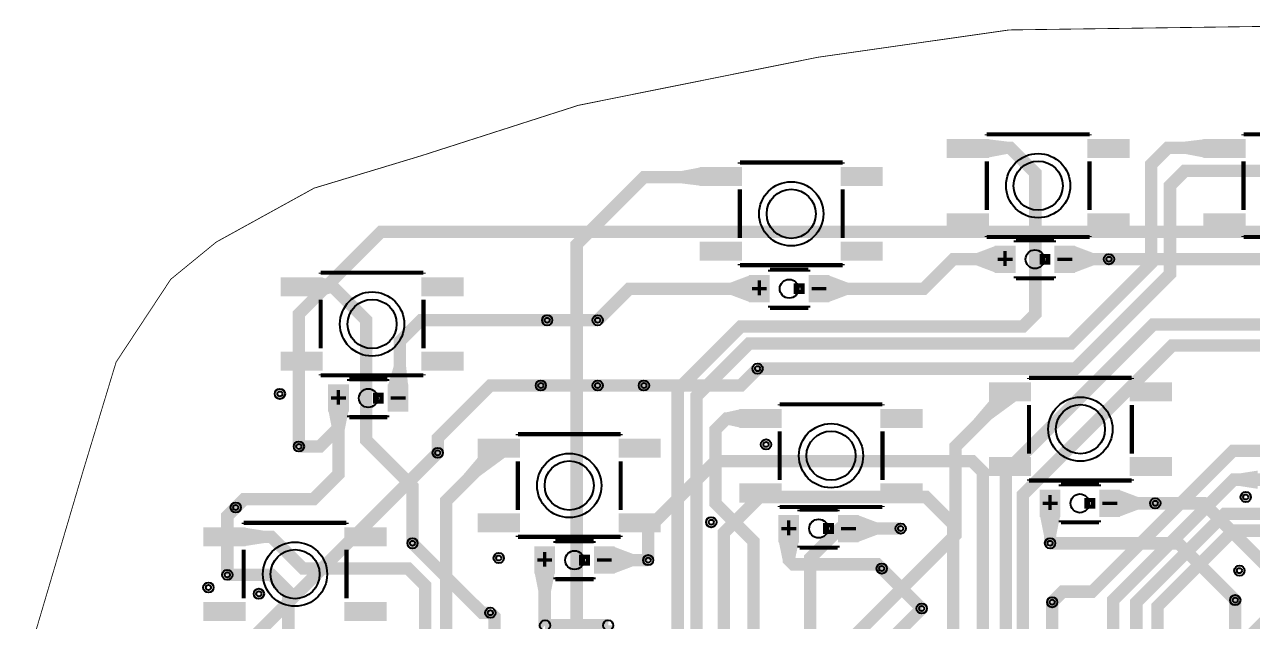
# Model space of a CAD drawing. Header units: millimetres. Extents: x 104 to 238, y -127 to -30.
# Drawn here: x 110.8 to 184.9, y -65.8 to -29.8 of the extents above; entities that cross this region are included whole.
import ezdxf

# ---------------------------------------------------------------- set-up
doc = ezdxf.new("R2010")
doc.units = ezdxf.units.MM
for name, color, linetype, true_color in [('BoardOutLine', 7, 'Continuous', 0xff00ff), ('BottomLayer', 7, 'Continuous', 0x0000ff), ('Document', 7, 'Continuous', 0xffffff), ('Hole', 7, 'Continuous', 0x222222), ('Multi-Layer', 7, 'Continuous', 0xc0c0c0), ('TopLayer', 7, 'Continuous', 0xff0000), ('TopPasteMaskLayer', 7, 'Continuous', 0x808080), ('TopSilkLayer', 7, 'Continuous', 0xffcc00), ('TopSolderMaskLayer', 7, 'Continuous', 0x800080)]:
    doc.layers.add(name, color=color, linetype=linetype, true_color=true_color)

msp = doc.modelspace()

# ---------------------------------------------------------------- hatches: boundary and pattern name
at = {"layer": 'Document'}
for points in [[(169.90911861823724, -43.4419862839726), (170.1091186182373, -43.4419862839726), (170.1091186182373, -44.341986283972574), (169.90911861823724, -44.341986283972574)], [(170.45920751841504, -43.842087884175726), (170.45920751841504, -44.04208788417577), (169.55920751841518, -44.04208788417577), (169.55920751841518, -43.842087884175726)], [(174.05941071882148, -43.842087884175726), (174.05941071882148, -44.04208788417577), (173.15941071882162, -44.04208788417577), (173.15941071882162, -43.842087884175726)], [(155.62230124460257, -45.62009144018282), (155.62230124460257, -45.820091440182864), (154.72230124460248, -45.820091440182864), (154.72230124460248, -45.62009144018282)], [(155.07221234442477, -45.21998983997969), (155.27221234442482, -45.21998983997969), (155.27221234442482, -46.11998983997967), (155.07221234442477, -46.11998983997967)], [(159.222504445009, -45.62009144018282), (159.222504445009, -45.820091440182864), (158.32250444500892, -45.820091440182864), (158.32250444500892, -45.62009144018282)], [(129.67216154432322, -51.82400304800615), (129.87216154432303, -51.82400304800615), (129.87216154432303, -52.724003048006125), (129.67216154432322, -52.724003048006125)], [(130.22225044450101, -52.22410464820928), (130.22225044450101, -52.42410464820932), (129.32225044450092, -52.42410464820932), (129.32225044450092, -52.22410464820928)], [(133.82245364490745, -52.22410464820928), (133.82245364490745, -52.42410464820932), (132.92245364490736, -52.42410464820932), (132.92245364490736, -52.22410464820928)], [(172.62037084074154, -58.17401574803148), (172.8203708407416, -58.17401574803148), (172.8203708407416, -59.07401574803146), (172.62037084074154, -59.07401574803146)], [(173.17045974091957, -58.57411734823472), (173.17045974091957, -58.774117348234654), (172.27045974091948, -58.774117348234654), (172.27045974091948, -58.57411734823472)], [(176.770662941326, -58.57411734823472), (176.770662941326, -58.774117348234654), (175.87066294132592, -58.774117348234654), (175.87066294132592, -58.57411734823472)], [(156.85021590043175, -59.69801879603767), (157.0502159004318, -59.69801879603767), (157.0502159004318, -60.598018796037536), (156.85021590043175, -60.598018796037536)], [(157.40030480060977, -60.0981203962408), (157.40030480060977, -60.29812039624085), (156.50030480060968, -60.29812039624085), (156.50030480060968, -60.0981203962408)], [(161.00050800101621, -60.0981203962408), (161.00050800101621, -60.29812039624085), (160.10050800101612, -60.29812039624085), (160.10050800101612, -60.0981203962408)], [(142.66827533655078, -62.003124206248344), (142.66827533655078, -62.20312420624839), (141.7682753365507, -62.20312420624839), (141.7682753365507, -62.003124206248344)], [(142.11818643637298, -61.603022606045215), (142.31818643637303, -61.603022606045215), (142.31818643637303, -62.50302260604519), (142.11818643637298, -62.50302260604519)], [(146.26847853695722, -62.003124206248344), (146.26847853695722, -62.20312420624839), (145.36847853695713, -62.20312420624839), (145.36847853695713, -62.003124206248344)]]:
    msp.add_hatch(color=256, dxfattribs=at).paths.add_polyline_path(points)
at = {"layer": 'TopLayer'}
for points in [[(166.50000000000023, -36.70005080010162), (169, -36.70005080010162), (169, -37.80007620015249), (166.50000000000023, -37.80007620015249)], [(169.00000762001537, -36.700035560071115), (169.00000762001537, -37.80006350012707), (170.12502667005333, -37.586080772161495), (170.12502667005333, -36.836068072136186)], [(175.00000000000023, -36.70005080010162), (177.5, -36.70005080010162), (177.5, -37.80007620015249), (175.00000000000023, -37.80007620015249)], [(182.0000457200913, -37.80006350012707), (182.0000457200913, -36.700035560071115), (180.87502667005333, -36.836068072136186), (180.87502667005333, -37.586080772161495)], [(182, -36.70005080010162), (184.50000000000023, -36.70005080010162), (184.50000000000023, -37.80007620015249), (182, -37.80007620015249)], [(151.59997967995946, -39.500055880111745), (151.59997967995946, -38.40002794005591), (150.47496062992127, -38.61407162814328), (150.47496062992127, -39.3640843281687)], [(151.5999999999999, -38.40005080010155), (154.10000000000014, -38.40005080010155), (154.10000000000014, -39.50007620015242), (151.5999999999999, -39.50007620015242)], [(160.0999999999999, -38.40005080010155), (162.60000000000014, -38.40005080010155), (162.60000000000014, -39.50007620015242), (160.0999999999999, -39.50007620015242)], [(166.50000000000023, -41.199923799847625), (169, -41.199923799847625), (169, -42.29994919989838), (166.50000000000023, -42.29994919989838)], [(175.00000000000023, -41.199923799847625), (177.5, -41.199923799847625), (177.5, -42.29994919989838), (175.00000000000023, -42.29994919989838)], [(182, -41.199923799847625), (184.50000000000023, -41.199923799847625), (184.50000000000023, -42.29994919989838), (182, -42.29994919989838)], [(151.5999999999999, -42.899923799847556), (154.10000000000014, -42.899923799847556), (154.10000000000014, -43.999949199898424), (151.5999999999999, -43.999949199898424)], [(160.0999999999999, -42.899923799847556), (162.60000000000014, -42.899923799847556), (162.60000000000014, -43.999949199898424), (160.0999999999999, -43.999949199898424)], [(169.40916179832357, -44.74210312420621), (169.40916179832357, -43.14207264414529), (168.2841427482856, -43.567081534163094), (168.2841427482856, -44.31709423418852)], [(170.60922021844044, -44.74208788417582), (169.40922021844062, -44.74208788417582), (169.40922021844062, -43.14208788417568), (170.60922021844044, -43.14208788417568)], [(173.00922021844053, -43.14208788417568), (174.20922021844058, -43.14208788417568), (174.20922021844058, -44.74208788417582), (173.00922021844053, -44.74208788417582)], [(174.20925069850136, -43.14207264414529), (174.20925069850136, -44.74210312420621), (175.33426974853955, -44.31709423418852), (175.33426974853955, -43.567081534163094)], [(126.29999999999995, -45.05006350012695), (128.80000000000018, -45.05006350012695), (128.80000000000018, -46.15008890017782), (126.29999999999995, -46.15008890017782)], [(128.7999618999238, -45.050053340106615), (128.7999618999238, -46.15008128016257), (129.41325882651768, -45.968097536195046), (129.41325882651768, -45.21808483616962)], [(134.79999999999995, -45.05006350012695), (137.30000000000018, -45.05006350012695), (137.30000000000018, -46.15008890017782), (134.79999999999995, -46.15008890017782)], [(154.5723317246634, -46.520106680213416), (154.5723317246634, -44.92007620015238), (153.44731267462544, -45.34508509017019), (153.44731267462544, -46.09509779019561)], [(155.77231394462797, -46.52009144018291), (154.57231394462792, -46.52009144018291), (154.57231394462792, -44.92009144018277), (155.77231394462797, -44.92009144018277)], [(158.17231394462783, -44.92009144018277), (159.37231394462788, -44.92009144018277), (159.37231394462788, -46.52009144018291), (158.17231394462783, -46.52009144018291)], [(159.3722961645924, -44.92007620015238), (159.3722961645924, -46.520106680213416), (160.49731521463036, -46.09509779019561), (160.49731521463036, -45.34508509017019)], [(126.29999999999995, -49.54993649987307), (128.80000000000018, -49.54993649987307), (128.80000000000018, -50.64996189992371), (126.29999999999995, -50.64996189992371)], [(134.79999999999995, -49.54993649987307), (137.30000000000018, -49.54993649987307), (137.30000000000018, -50.64996189992371), (134.79999999999995, -50.64996189992371)], [(132.77231648463317, -51.52408940817884), (133.97224536449085, -51.52408940817884), (133.85227330454654, -50.39907035814065), (133.10226060452146, -50.39907035814065)], [(130.3722631445264, -53.12410464820937), (129.17226314452637, -53.12410464820937), (129.17226314452637, -51.52410464820923), (130.3722631445264, -51.52410464820923)], [(132.77226314452628, -51.52410464820923), (133.97226314452632, -51.52410464820923), (133.97226314452632, -53.12410464820937), (132.77226314452628, -53.12410464820937)], [(169.04998729997465, -51.40005080010167), (171.55001270002526, -51.40005080010167), (171.55001270002526, -52.50007620015231), (169.04998729997465, -52.50007620015231)], [(177.54998729997465, -51.40005080010167), (180.0500127000255, -51.40005080010167), (180.0500127000255, -52.50007620015231), (177.54998729997465, -52.50007620015231)], [(170.68791719583442, -52.5000939801879), (169.04998729997465, -52.5000939801879), (168.09501651003302, -53.625113030225975), (169.15570485140984, -53.625113030225975)], [(130.37220980441953, -53.12411988823976), (129.17228092456185, -53.12411988823976), (129.39643383286761, -54.12499110998226), (130.14644653289315, -54.12499110998226)], [(130.37220980441953, -53.12411988823976), (129.17228092456185, -53.12411988823976), (129.39643383286761, -54.24913893827784), (130.14644653289315, -54.24913893827784)], [(153.99996189992385, -54.10006096012194), (153.99996189992385, -53.000033020065985), (153.2054660909323, -53.17594107188222), (153.2054660909323, -53.92595377190753)], [(154, -53.000050800101576), (156.50000000000023, -53.000050800101576), (156.50000000000023, -54.100076200152444), (154, -54.100076200152444)], [(162.5, -53.000050800101576), (165, -53.000050800101576), (165, -54.100076200152444), (162.5, -54.100076200152444)], [(138.20000000000005, -54.800050800101644), (140.70000000000005, -54.800050800101644), (140.70000000000005, -55.9000762001524), (138.20000000000005, -55.9000762001524)], [(146.70000000000005, -54.800050800101644), (149.20000000000005, -54.800050800101644), (149.20000000000005, -55.9000762001524), (146.70000000000005, -55.9000762001524)], [(139.83802895605777, -55.90007874015748), (138.19996443992886, -55.90007874015748), (137.24515367030745, -57.02509779019556), (138.3058318516637, -57.02509779019556)], [(169.04998729997465, -55.899923799847556), (171.55001270002526, -55.899923799847556), (171.55001270002526, -56.999949199898424), (169.04998729997465, -56.999949199898424)], [(177.54998729997465, -55.899923799847556), (180.0500127000255, -55.899923799847556), (180.0500127000255, -56.999949199898424), (177.54998729997465, -56.999949199898424)], [(185.24996189992385, -57.80006096012198), (185.24996189992385, -56.70003302006603), (184.12494284988588, -56.87414020828044), (184.12494284988588, -57.624152908305746)], [(154, -57.49992379984758), (156.50000000000023, -57.49992379984758), (156.50000000000023, -58.59994919989845), (154, -58.59994919989845)], [(162.5, -57.49992379984758), (165, -57.49992379984758), (165, -58.59994919989845), (162.5, -58.59994919989845)], [(173.32047244094474, -59.4741173482347), (172.12047244094492, -59.4741173482347), (172.12047244094492, -57.87411734823468), (173.32047244094474, -57.87411734823468)], [(175.72047244094483, -57.87411734823468), (176.92047244094488, -57.87411734823468), (176.92047244094488, -59.4741173482347), (175.72047244094483, -59.4741173482347)], [(176.92053086106193, -57.87410210820417), (176.92053086106193, -59.474132588265206), (178.0455499110999, -59.0491236982474), (178.0455499110999, -58.29911099822198)], [(138.20000000000005, -59.299923799847534), (140.70000000000005, -59.299923799847534), (140.70000000000005, -60.3999491998984), (138.20000000000005, -60.3999491998984)], [(146.70000000000005, -59.299923799847534), (149.20000000000005, -59.299923799847534), (149.20000000000005, -60.3999491998984), (146.70000000000005, -60.3999491998984)], [(157.55031750063495, -60.99812039624078), (156.3503175006349, -60.99812039624078), (156.3503175006349, -59.398120396240756), (157.55031750063495, -59.398120396240756)], [(159.95031750063504, -59.398120396240756), (161.15031750063508, -59.398120396240756), (161.15031750063508, -60.99812039624078), (159.95031750063504, -60.99812039624078)], [(161.1502997205996, -59.39810515621025), (161.1502997205996, -60.998135636271286), (162.27531877063757, -60.57312674625348), (162.27531877063757, -59.823114046228056)], [(173.32049530099061, -59.474132588265206), (172.1204419608839, -59.474132588265206), (172.3453390906784, -60.59915163830328), (173.0953517907035, -60.59915163830328)], [(121.6500127000254, -60.15006350012709), (124.1500127000254, -60.15006350012709), (124.1500127000254, -61.25008890017773), (121.6500127000254, -61.25008890017773)], [(124.15006604013206, -60.15006096012189), (124.15006604013206, -61.25008890017773), (125.27508509017025, -61.07604267208535), (125.27508509017025, -60.32602997205993)], [(130.1500127000254, -60.15006350012709), (132.6500127000254, -60.15006350012709), (132.6500127000254, -61.25008890017773), (130.1500127000254, -61.25008890017773)], [(142.81828803657618, -62.903124206248435), (141.61828803657613, -62.903124206248435), (141.61828803657613, -61.3031242062483), (142.81828803657618, -61.3031242062483)], [(145.21828803657604, -61.3031242062483), (146.4182880365761, -61.3031242062483), (146.4182880365761, -62.903124206248435), (145.21828803657604, -62.903124206248435)], [(146.4182702565406, -61.303108966217906), (146.4182702565406, -62.90313944627894), (147.54328930657857, -62.478130556261135), (147.54328930657857, -61.72811785623571)], [(157.5502641605283, -60.998135636271286), (156.3503352806706, -60.998135636271286), (156.57448818897637, -62.08024130048261), (157.32450088900168, -62.08024130048261)], [(142.8182346964693, -62.90313944627894), (141.6183058166116, -62.90313944627894), (141.84245872491738, -64.02815849631702), (142.59247142494291, -64.02815849631702)], [(121.6500127000254, -64.64991109982213), (124.1500127000254, -64.64991109982213), (124.1500127000254, -65.74996189992373), (121.6500127000254, -65.74996189992373)], [(130.1500127000254, -64.64991109982213), (132.6500127000254, -64.64991109982213), (132.6500127000254, -65.74996189992373), (130.1500127000254, -65.74996189992373)]]:
    msp.add_hatch(color=256, dxfattribs=at).paths.add_polyline_path(points)
at = {"layer": 'TopPasteMaskLayer'}
for points in [[(166.50000000000023, -36.70005080010162), (169, -36.70005080010162), (169, -37.80007620015249), (166.50000000000023, -37.80007620015249)], [(175.00000000000023, -36.70005080010162), (177.5, -36.70005080010162), (177.5, -37.80007620015249), (175.00000000000023, -37.80007620015249)], [(182, -36.70005080010162), (184.50000000000023, -36.70005080010162), (184.50000000000023, -37.80007620015249), (182, -37.80007620015249)], [(151.5999999999999, -38.40005080010155), (154.10000000000014, -38.40005080010155), (154.10000000000014, -39.50007620015242), (151.5999999999999, -39.50007620015242)], [(160.0999999999999, -38.40005080010155), (162.60000000000014, -38.40005080010155), (162.60000000000014, -39.50007620015242), (160.0999999999999, -39.50007620015242)], [(166.50000000000023, -41.199923799847625), (169, -41.199923799847625), (169, -42.29994919989838), (166.50000000000023, -42.29994919989838)], [(175.00000000000023, -41.199923799847625), (177.5, -41.199923799847625), (177.5, -42.29994919989838), (175.00000000000023, -42.29994919989838)], [(182, -41.199923799847625), (184.50000000000023, -41.199923799847625), (184.50000000000023, -42.29994919989838), (182, -42.29994919989838)], [(151.5999999999999, -42.899923799847556), (154.10000000000014, -42.899923799847556), (154.10000000000014, -43.999949199898424), (151.5999999999999, -43.999949199898424)], [(160.0999999999999, -42.899923799847556), (162.60000000000014, -42.899923799847556), (162.60000000000014, -43.999949199898424), (160.0999999999999, -43.999949199898424)], [(170.60922021844044, -44.74208788417582), (169.40922021844062, -44.74208788417582), (169.40922021844062, -43.14208788417568), (170.60922021844044, -43.14208788417568)], [(173.00922021844053, -43.14208788417568), (174.20922021844058, -43.14208788417568), (174.20922021844058, -44.74208788417582), (173.00922021844053, -44.74208788417582)], [(126.29999999999995, -45.05006350012695), (128.80000000000018, -45.05006350012695), (128.80000000000018, -46.15008890017782), (126.29999999999995, -46.15008890017782)], [(134.79999999999995, -45.05006350012695), (137.30000000000018, -45.05006350012695), (137.30000000000018, -46.15008890017782), (134.79999999999995, -46.15008890017782)], [(155.77231394462797, -46.52009144018291), (154.57231394462792, -46.52009144018291), (154.57231394462792, -44.92009144018277), (155.77231394462797, -44.92009144018277)], [(158.17231394462783, -44.92009144018277), (159.37231394462788, -44.92009144018277), (159.37231394462788, -46.52009144018291), (158.17231394462783, -46.52009144018291)], [(126.29999999999995, -49.54993649987307), (128.80000000000018, -49.54993649987307), (128.80000000000018, -50.64996189992371), (126.29999999999995, -50.64996189992371)], [(134.79999999999995, -49.54993649987307), (137.30000000000018, -49.54993649987307), (137.30000000000018, -50.64996189992371), (134.79999999999995, -50.64996189992371)], [(130.3722631445264, -53.12410464820937), (129.17226314452637, -53.12410464820937), (129.17226314452637, -51.52410464820923), (130.3722631445264, -51.52410464820923)], [(132.77226314452628, -51.52410464820923), (133.97226314452632, -51.52410464820923), (133.97226314452632, -53.12410464820937), (132.77226314452628, -53.12410464820937)], [(169.04998729997465, -51.40005080010167), (171.55001270002526, -51.40005080010167), (171.55001270002526, -52.50007620015231), (169.04998729997465, -52.50007620015231)], [(177.54998729997465, -51.40005080010167), (180.0500127000255, -51.40005080010167), (180.0500127000255, -52.50007620015231), (177.54998729997465, -52.50007620015231)], [(154, -53.000050800101576), (156.50000000000023, -53.000050800101576), (156.50000000000023, -54.100076200152444), (154, -54.100076200152444)], [(162.5, -53.000050800101576), (165, -53.000050800101576), (165, -54.100076200152444), (162.5, -54.100076200152444)], [(138.20000000000005, -54.800050800101644), (140.70000000000005, -54.800050800101644), (140.70000000000005, -55.9000762001524), (138.20000000000005, -55.9000762001524)], [(146.70000000000005, -54.800050800101644), (149.20000000000005, -54.800050800101644), (149.20000000000005, -55.9000762001524), (146.70000000000005, -55.9000762001524)], [(169.04998729997465, -55.899923799847556), (171.55001270002526, -55.899923799847556), (171.55001270002526, -56.999949199898424), (169.04998729997465, -56.999949199898424)], [(177.54998729997465, -55.899923799847556), (180.0500127000255, -55.899923799847556), (180.0500127000255, -56.999949199898424), (177.54998729997465, -56.999949199898424)], [(154, -57.49992379984758), (156.50000000000023, -57.49992379984758), (156.50000000000023, -58.59994919989845), (154, -58.59994919989845)], [(162.5, -57.49992379984758), (165, -57.49992379984758), (165, -58.59994919989845), (162.5, -58.59994919989845)], [(173.32047244094474, -59.4741173482347), (172.12047244094492, -59.4741173482347), (172.12047244094492, -57.87411734823468), (173.32047244094474, -57.87411734823468)], [(175.72047244094483, -57.87411734823468), (176.92047244094488, -57.87411734823468), (176.92047244094488, -59.4741173482347), (175.72047244094483, -59.4741173482347)], [(138.20000000000005, -59.299923799847534), (140.70000000000005, -59.299923799847534), (140.70000000000005, -60.3999491998984), (138.20000000000005, -60.3999491998984)], [(146.70000000000005, -59.299923799847534), (149.20000000000005, -59.299923799847534), (149.20000000000005, -60.3999491998984), (146.70000000000005, -60.3999491998984)], [(157.55031750063495, -60.99812039624078), (156.3503175006349, -60.99812039624078), (156.3503175006349, -59.398120396240756), (157.55031750063495, -59.398120396240756)], [(159.95031750063504, -59.398120396240756), (161.15031750063508, -59.398120396240756), (161.15031750063508, -60.99812039624078), (159.95031750063504, -60.99812039624078)], [(121.6500127000254, -60.15006350012709), (124.1500127000254, -60.15006350012709), (124.1500127000254, -61.25008890017773), (121.6500127000254, -61.25008890017773)], [(130.1500127000254, -60.15006350012709), (132.6500127000254, -60.15006350012709), (132.6500127000254, -61.25008890017773), (130.1500127000254, -61.25008890017773)], [(142.81828803657618, -62.903124206248435), (141.61828803657613, -62.903124206248435), (141.61828803657613, -61.3031242062483), (142.81828803657618, -61.3031242062483)], [(145.21828803657604, -61.3031242062483), (146.4182880365761, -61.3031242062483), (146.4182880365761, -62.903124206248435), (145.21828803657604, -62.903124206248435)], [(121.6500127000254, -64.64991109982213), (124.1500127000254, -64.64991109982213), (124.1500127000254, -65.74996189992373), (121.6500127000254, -65.74996189992373)], [(130.1500127000254, -64.64991109982213), (132.6500127000254, -64.64991109982213), (132.6500127000254, -65.74996189992373), (130.1500127000254, -65.74996189992373)]]:
    msp.add_hatch(color=256, dxfattribs=at).paths.add_polyline_path(points)
at = {"layer": 'TopSolderMaskLayer'}
for points in [[(166.4745986588748, -36.67464429767563), (169.0253987604749, -36.67464429767563), (169.0253987604749, -37.825470972349535), (166.4745986588748, -37.825470972349535)], [(174.97460123952533, -36.67464429767563), (177.52540134112542, -36.67464429767563), (177.52540134112542, -37.825470972349535), (174.97460123952533, -37.825470972349535)], [(181.9746012395251, -36.67464429767563), (184.52540134112542, -36.67464429767563), (184.52540134112542, -37.825470972349535), (181.9746012395251, -37.825470972349535)], [(151.57460227178512, -38.374654854881555), (154.12540237338544, -38.374654854881555), (154.12540237338544, -39.525481529555464), (151.57460227178512, -39.525481529555464)], [(160.07459969113484, -38.374654854881555), (162.62539979273538, -38.374654854881555), (162.62539979273538, -39.525481529555464), (160.07459969113484, -39.525481529555464)], [(166.4745986588748, -41.17451729742163), (169.0253987604749, -41.17451729742163), (169.0253987604749, -42.32534397209554), (166.4745986588748, -42.32534397209554)], [(174.97460123952533, -41.17451729742163), (177.52540134112542, -41.17451729742163), (177.52540134112542, -42.32534397209554), (174.97460123952533, -42.32534397209554)], [(181.9746012395251, -41.17451729742163), (184.52540134112542, -41.17451729742163), (184.52540134112542, -42.32534397209554), (181.9746012395251, -42.32534397209554)], [(151.57460227178512, -42.87452785462756), (154.12540237338544, -42.87452785462756), (154.12540237338544, -44.02535452930147), (151.57460227178512, -44.02535452930147)], [(160.07459969113484, -42.87452785462756), (162.62539979273538, -42.87452785462756), (162.62539979273538, -44.02535452930147), (160.07459969113484, -44.02535452930147)], [(170.63462349505357, -44.76748793497586), (169.3838233934532, -44.76748793497586), (169.3838233934532, -43.116687833375636), (170.63462349505357, -43.116687833375636)], [(172.98381479128557, -43.116687833375636), (174.23461489288593, -43.116687833375636), (174.23461489288593, -44.76748793497586), (172.98381479128557, -44.76748793497586)], [(126.27460175565511, -45.02465699770096), (128.82540185725543, -45.02465699770096), (128.82540185725543, -46.17548367237498), (126.27460175565511, -46.17548367237498)], [(134.7745991750046, -45.02465699770096), (137.32539927660514, -45.02465699770096), (137.32539927660514, -46.17548367237498), (134.7745991750046, -46.17548367237498)], [(155.7977182965119, -46.545491490982954), (154.54691819491177, -46.545491490982954), (154.54691819491177, -44.89469138938273), (155.7977182965119, -44.89469138938273)], [(158.1469095927439, -44.89469138938273), (159.39770969434403, -44.89469138938273), (159.39770969434403, -46.545491490982954), (158.1469095927439, -46.545491490982954)], [(126.27460175565511, -49.524529997447075), (128.82540185725543, -49.524529997447075), (128.82540185725543, -50.67535667212087), (126.27460175565511, -50.67535667212087)], [(134.7745991750046, -49.524529997447075), (137.32539927660514, -49.524529997447075), (137.32539927660514, -50.67535667212087), (134.7745991750046, -50.67535667212087)], [(130.39766749641035, -53.14950469900941), (129.14686739481022, -53.14950469900941), (129.14686739481022, -51.49870459740919), (130.39766749641035, -51.49870459740919)], [(132.74685879264234, -51.49870459740919), (133.99765889424248, -51.49870459740919), (133.99765889424248, -53.14950469900941), (132.74685879264234, -53.14950469900941)], [(169.0245875072394, -51.374654854881555), (171.57541352502062, -51.374654854881555), (171.57541352502062, -52.52548152955535), (169.0245875072394, -52.52548152955535)], [(177.5245849265891, -51.374654854881555), (180.0754109443701, -51.374654854881555), (180.0754109443701, -52.52548152955535), (177.5245849265891, -52.52548152955535)], [(153.9746012395251, -52.97464547069853), (156.52540134112542, -52.97464547069853), (156.52540134112542, -54.125472145372555), (153.9746012395251, -54.125472145372555)], [(162.47459865887458, -52.97464547069853), (165.02539876047467, -52.97464547069853), (165.02539876047467, -54.125472145372555), (162.47459865887458, -54.125472145372555)], [(138.17459814274457, -54.77465250883586), (140.7253982443449, -54.77465250883586), (140.7253982443449, -55.92547918350965), (138.17459814274457, -55.92547918350965)], [(146.6746007233951, -54.77465250883586), (149.2254008249954, -54.77465250883586), (149.2254008249954, -55.92547918350965), (146.6746007233951, -55.92547918350965)], [(169.0245875072394, -55.87452785462756), (171.57541352502062, -55.87452785462756), (171.57541352502062, -57.02535452930147), (169.0245875072394, -57.02535452930147)], [(177.5245849265891, -55.87452785462756), (180.0754109443701, -55.87452785462756), (180.0754109443701, -57.02535452930147), (177.5245849265891, -57.02535452930147)], [(153.9746012395251, -57.474518470444536), (156.52540134112542, -57.474518470444536), (156.52540134112542, -58.625345145118445), (153.9746012395251, -58.625345145118445)], [(162.47459865887458, -57.474518470444536), (165.02539876047467, -57.474518470444536), (165.02539876047467, -58.625345145118445), (162.47459865887458, -58.625345145118445)], [(173.3458671153901, -59.49951739903486), (172.09506701378996, -59.49951739903486), (172.09506701378996, -57.84871729743452), (173.3458671153901, -57.84871729743452)], [(175.69506916433193, -57.84871729743452), (176.94586926593206, -57.84871729743452), (176.94586926593206, -59.49951739903486), (175.69506916433193, -59.49951739903486)], [(138.17459814274457, -59.274525508581746), (140.7253982443449, -59.274525508581746), (140.7253982443449, -60.42535218325577), (138.17459814274457, -60.42535218325577)], [(146.6746007233951, -59.274525508581746), (149.2254008249954, -59.274525508581746), (149.2254008249954, -60.42535218325577), (146.6746007233951, -60.42535218325577)], [(157.5757218525191, -61.02352044704094), (156.32492175091897, -61.02352044704094), (156.32492175091897, -59.37272034544071), (157.5757218525191, -59.37272034544071)], [(159.9249131487511, -59.37272034544071), (161.17571325035124, -59.37272034544071), (161.17571325035124, -61.02352044704094), (159.9249131487511, -61.02352044704094)], [(121.62461445568056, -60.12466520886119), (124.17541455728065, -60.12466520886119), (124.17541455728065, -61.275491883535096), (121.62461445568056, -61.275491883535096)], [(130.12461187503027, -60.12466520886119), (132.67541197663036, -60.12466520886119), (132.67541197663036, -61.275491883535096), (130.12461187503027, -61.275491883535096)], [(142.8436923884601, -62.92852425704848), (141.59289228685998, -62.92852425704848), (141.59289228685998, -61.277724155448254), (142.8436923884601, -61.277724155448254)], [(145.1928836846921, -61.277724155448254), (146.44368378629224, -61.277724155448254), (146.44368378629224, -62.92852425704848), (145.1928836846921, -62.92852425704848)], [(121.62461445568056, -64.62451163553351), (124.17541455728065, -64.62451163553351), (124.17541455728065, -65.77536488328099), (121.62461445568056, -65.77536488328099)], [(130.12461187503027, -64.62451163553351), (132.67541197663036, -64.62451163553351), (132.67541197663036, -65.77536488328099), (130.12461187503027, -65.77536488328099)]]:
    msp.add_hatch(color=256, dxfattribs=at).paths.add_polyline_path(points)

# ---------------------------------------------------------------- linework, layer by layer
at = {"layer": 'BoardOutLine', "const_width": 0.05003810007620016}
msp.add_lwpolyline([(110.85006350012691, -68.60002540005087), (114.34993649987314, -56.750139700279306), (116.34993649987314, -50.14993649987309), (119.64991109982225, -45.14993649987298), (122.39997459994925, -42.89999999999998), (128.2998983997968, -39.650063500126976), (134.7499872999747, -37.7001016002032), (144.24986029972047, -34.650063500126976), (158.69994919989836, -31.75013970027942), (170.24986029972047, -30.10015240030475), (191.94988569977136, -29.799923799847534)], dxfattribs=at)
at = {"layer": 'BottomLayer', "const_width": 0.7500127000254001}
for points in [[(178.94335788671583, -83.00228600457206), (177.67335534671065, -81.73482346964693), (177.67335534671065, -70.61214122428248), (180.97536195072394, -67.3101346202692), (186.30937261874533, -67.3101346202692), (187.8333756667514, -65.78613157226312), (187.8333756667514, -52.832105664211326), (189.48437896875794, -51.18110236220468), (193.92938785877573, -51.18110236220468), (195.32639065278136, -49.78409956819917), (195.32639065278136, -42.291084582169105), (132.33426466852939, -42.291084582169105), (127.38125476250957, -47.24409448818892), (127.38125476250957, -55.24511049022101)], [(178.94335788671583, -87.00279400558804), (173.74396748793492, -87.00279400558804), (171.0693421386843, -84.32816865633731), (171.0693421386843, -58.166116332232605), (180.08636017272033, -49.14909829819658), (191.26238252476514, -49.14909829819658), (192.40538481076965, -48.00609601219196), (192.40538481076965, -45.33909067818138), (191.00838201676402, -43.94208788417575), (176.27635255270525, -43.94208788417575)], [(142.36728473456947, -47.6250952501905), (145.41529083058163, -47.6250952501905)], [(178.94335788671583, -89.004318008636), (171.42748285496577, -89.004318008636), (170.05334010668025, -87.63017526035048), (170.05334010668025, -56.76911353822709), (178.94335788671583, -47.87909575819151), (189.23037846075704, -47.87909575819151)], [(155.06731013462036, -50.54610109220221), (154.0513081026163, -51.56210312420626), (148.20929641859288, -51.56210312420626)], [(145.41529083058163, -51.56210312420626), (141.9862839725679, -51.56210312420626)], [(135.82677165354335, -55.56261112522225), (123.19024638049268, -68.1991363982728), (123.19024638049268, -69.34213868427742)], [(168.65633731267462, -78.61315722631446), (168.65633731267462, -56.76911353822709), (168.02133604267215, -56.1341122682245), (152.52730505461022, -56.1341122682245), (148.46329692659378, -60.198120396240824), (148.46329692659378, -62.10312420624837)], [(168.65633731267462, -80.77216154432313), (166.87833375666764, -78.99415798831592), (166.87833375666764, -59.94411988823981), (165.2273304546609, -58.29311658623317), (155.1943103886208, -58.29311658623317), (153.03530607061225, -60.45212090424184), (153.03530607061225, -67.81813563627122), (150.62230124460257, -70.2311404622809), (136.3982727965456, -70.2311404622809), (133.60426720853434, -67.43713487426976), (132.20726441452894, -67.43713487426976)], [(179.07035814071628, -58.67411734823463), (181.991363982728, -58.67411734823463), (185.29337058674128, -61.97612395224792), (185.8013716027433, -62.484124968249944), (185.8013716027433, -64.00812801625602)], [(123.06324612649223, -62.99212598425197), (123.06324612649223, -59.436118872237785), (123.57124714249426, -58.92811785623576)], [(178.94335788671583, -90.00254000508005), (169.5046990093981, -90.00254000508005), (168.27533655067305, -88.7731775463551), (168.27533655067305, -84.32816865633731), (158.24231648463297, -74.29514859029712), (158.24231648463297, -61.97612395224792), (160.02032004064017, -60.198120396240824), (163.7033274066548, -60.198120396240824)], [(134.23926847853704, -61.087122174244314), (138.4302768605537, -65.27813055626109), (138.93827787655573, -65.27813055626109)], [(183.89636779273565, -64.51612903225805), (180.4673609347219, -61.087122174244314), (172.72034544069083, -61.087122174244314)], [(164.97332994666, -65.02413004826008), (162.5603251206503, -62.611125222250394)], [(172.97434594869196, -73.53314706629408), (172.8473456946915, -73.40614681229363), (172.8473456946915, -64.64312928625861)], [(146.05029210058433, -66.04013208026413), (142.24028448056902, -66.04013208026413)]]:
    msp.add_lwpolyline(points, dxfattribs=at)
at = {"layer": 'Hole'}
for centre in [(176.27635255270525, -43.94208788417575), (142.36728473456947, -47.6250952501905), (145.41529083058163, -47.6250952501905), (155.06731013462036, -50.54610109220221), (141.9862839725679, -51.56210312420626), (145.41529083058163, -51.56210312420626), (148.20929641859288, -51.56210312420626), (126.23825247650507, -52.07010414020829), (127.38125476250957, -55.24511049022101), (135.76327152654312, -55.62611125222247), (155.57531115062238, -55.118110236220446), (179.07035814071628, -58.67411734823463), (184.53136906273812, -58.29311658623317), (123.57124714249426, -58.92811785623576), (152.2733045466091, -59.81711963423925), (163.7033274066548, -60.198120396240824), (134.23926847853704, -61.087122174244314), (172.72034544069083, -61.087122174244314), (139.44627889255776, -61.97612395224792), (148.46329692659378, -62.10312420624837), (123.06324612649223, -62.99212598425197), (162.5603251206503, -62.611125222250394), (184.15036830073655, -62.73812547625096), (121.92024384048773, -63.75412750825501), (124.96824993649989, -64.13512827025659), (183.89636779273565, -64.51612903225805), (138.93827787655573, -65.27813055626109), (164.97332994666, -65.02413004826008), (172.8473456946915, -64.64312928625861)]:
    msp.add_circle(centre, 0.15499110998222, dxfattribs=at)
at = {"layer": 'Multi-Layer'}
for centre in [(176.27635255270525, -43.94208788417575), (142.36728473456947, -47.6250952501905), (145.41529083058163, -47.6250952501905), (155.06731013462036, -50.54610109220221), (126.23825247650507, -52.07010414020829), (141.9862839725679, -51.56210312420626), (145.41529083058163, -51.56210312420626), (148.20929641859288, -51.56210312420626), (155.57531115062238, -55.118110236220446), (127.38125476250957, -55.24511049022101), (135.76327152654312, -55.62611125222247), (179.07035814071628, -58.67411734823463), (184.53136906273812, -58.29311658623317), (123.57124714249426, -58.92811785623576), (152.2733045466091, -59.81711963423925), (163.7033274066548, -60.198120396240824), (134.23926847853704, -61.087122174244314), (172.72034544069083, -61.087122174244314), (139.44627889255776, -61.97612395224792), (148.46329692659378, -62.10312420624837), (123.06324612649223, -62.99212598425197), (162.5603251206503, -62.611125222250394), (184.15036830073655, -62.73812547625096), (121.92024384048773, -63.75412750825501), (124.96824993649989, -64.13512827025659), (172.8473456946915, -64.64312928625861), (183.89636779273565, -64.51612903225805), (138.93827787655573, -65.27813055626109), (164.97332994666, -65.02413004826008), (142.24028448056902, -66.04013208026413), (146.05029210058433, -66.04013208026413)]:
    msp.add_circle(centre, 0.31000762001524007, dxfattribs=at)
at = {"layer": 'TopLayer', "const_width": 0.7500127000254001}
for points in [[(167.749555499111, -37.24917449834902), (167.79019558039113, -37.21107442214884), (170.30734061468138, -37.21107442214884), (171.83134366268746, -38.73507747015492), (171.83134366268746, -47.24409448818892), (171.0693421386843, -48.00609601219196), (154.0513081026163, -48.00609601219196), (150.241300482601, -51.81610363220727), (150.241300482601, -66.80213360426717), (148.33629667259333, -68.70713741427483), (148.33629667259333, -72.64414528829059), (150.49530099060212, -74.80314960629926), (153.03530607061225, -74.80314960629926), (153.4163068326136, -75.18415036830072), (153.4163068326136, -80.13716027432054), (150.11430022860054, -83.43916687833371), (149.73329946659896, -83.43916687833371)], [(183.25120650241297, -37.24917449834902), (183.21056642113285, -37.21107442214884), (179.83235966471943, -37.21107442214884), (178.81635763271538, -38.22707645415289), (178.81635763271538, -44.19608839217676), (173.99034798069601, -49.02209804419613), (154.55930911861833, -49.02209804419613), (151.3843027686055, -52.197104394208736), (151.3843027686055, -67.18313436626875), (149.47929895859806, -69.08813817627629), (149.47929895859806, -72.39014478028957), (150.74930149860302, -73.66014732029464), (151.1303022606046, -73.66014732029464)], [(198.249936499873, -38.249936499873), (197.89179578359176, -38.60807721615447), (180.8483616967235, -38.60807721615447), (179.95935991871988, -39.49707899415796), (179.95935991871988, -44.83108966217935), (174.24434848869691, -50.54610109220221), (155.06731013462036, -50.54610109220221)], [(152.84988569977145, -38.95097790195575), (152.81178562357127, -38.98907797815593), (148.20929641859288, -38.98907797815593), (144.14528829057667, -43.053086106172145), (144.14528829057667, -68.83413766827528), (145.03429006858028, -69.72313944627888), (145.03429006858028, -74.93014986029971), (147.19329438658883, -77.08915417830838), (147.19329438658883, -82.67716535433067), (150.11430022860054, -85.59817119634238), (150.11430022860054, -98.1711963423927)], [(176.91135382270772, -94.54152908305821), (176.91135382270772, -92.71018542037086), (176.02235204470412, -91.82118364236726), (174.87934975869962, -91.82118364236726), (174.27736855473722, -91.21920243840486), (174.27736855473722, -76.4211328422657), (175.00635001270007, -75.69215138430275), (176.53035306070615, -75.69215138430275), (176.91135382270772, -75.31115062230128), (176.91135382270772, -69.97713995427989), (179.19735839471673, -67.69113538227077), (179.19735839471673, -64.89712979425963), (183.7693675387352, -60.325120650241274), (196.3423926847854, -60.325120650241274), (197.99339598679194, -58.67411734823463), (197.99339598679194, -54.991109982219996), (198.50139700279396, -54.48310896621797), (204.08940817881648, -54.48310896621797), (206.3754127508255, -52.197104394208736), (206.3754127508255, -46.22809245618487), (212.05232410464828, -40.55118110236219), (214.04876809753614, -40.55118110236219)], [(158.7731775463551, -45.72009144018284), (165.10033020066044, -45.72009144018284), (166.87833375666764, -43.94208788417575), (170.01016002031997, -43.94208788417575)], [(176.27635255270525, -43.94208788417575), (173.60934721869444, -43.94208788417575)], [(172.8473456946915, -64.64312928625861), (173.482346964694, -64.00812801625602), (175.26035052070097, -64.00812801625602), (183.7693675387352, -55.49911099822202), (193.67538735077483, -55.49911099822202), (196.723393446787, -52.45110490220975), (196.723393446787, -45.847091694183405), (197.6123952247906, -44.9580899161798), (200.74422148844292, -44.9580899161798)], [(127.54889509779014, -45.60071120142243), (127.55651511303017, -45.59309118618239), (129.41325882651768, -45.59309118618239), (131.44526289052578, -47.6250952501905), (131.44526289052578, -54.86410972821943), (134.23926847853704, -57.65811531623058), (134.23926847853704, -61.087122174244314)], [(145.41529083058163, -47.6250952501905), (147.32029464058928, -45.72009144018284), (155.1714503429007, -45.72009144018284)], [(133.37312674625355, -52.3241046482093), (133.4772669545339, -52.21996443992896), (133.4772669545339, -48.895097790195564), (134.74726949453907, -47.6250952501905), (142.36728473456947, -47.6250952501905)], [(220.11430022860054, -47.24409448818892), (220.11430022860054, -48.872237744475456), (212.34442468884936, -56.642113284226525), (212.34442468884936, -58.29311658623317), (211.45542291084575, -59.18211836423677), (209.93141986283968, -59.18211836423677), (205.740411480823, -63.37312674625343), (198.24739649479307, -63.37312674625343), (195.83439166878338, -65.78613157226312), (185.67437134874262, -65.78613157226312), (184.9123698247397, -66.54813309626616), (184.9123698247397, -70.61214122428248), (176.78435356870727, -78.7401574803149), (176.78435356870727, -87.50317500635003), (177.28473456946926, -88.00355600711191), (178.94335788671583, -88.00355600711191)], [(141.9862839725679, -51.56210312420626), (138.93827787655573, -51.56210312420626), (135.76327152654312, -54.73710947421898), (135.76327152654312, -55.62611125222247), (135.76327152654312, -55.62611125222247)], [(148.20929641859288, -51.56210312420626), (145.41529083058163, -51.56210312420626)], [(164.84886969773947, -92.96418592837188), (164.84886969773947, -87.88671577343155), (162.8143256286512, -85.85217170434339), (162.8143256286512, -78.35915671831344), (161.03632207264423, -76.58115316230635), (161.03632207264423, -66.54813309626616), (167.0053340106681, -60.57912115824229), (167.0053340106681, -55.24511049022101), (170.29972059944134, -51.95072390144787)], [(123.57124714249426, -58.92811785623576), (124.07924815849628, -58.42011684023362), (128.27025654051317, -58.42011684023362), (129.77139954279914, -56.91897383794776), (129.77139954279914, -52.3241046482093)], [(127.38125476250957, -55.24511049022101), (128.65125730251475, -55.24511049022101), (129.77139954279914, -54.1249682499365), (129.77139954279914, -52.3241046482093)], [(156.0833121666244, -96.52019304038606), (156.0833121666244, -76.32715265430534), (154.81330962661923, -75.05715011430027), (154.81330962661923, -60.960121920243864), (152.52730505461022, -58.67411734823463), (152.52730505461022, -54.229108458216956), (153.20548641097298, -53.5509271018542), (155.250190500381, -53.5509271018542)], [(201.09982219964422, -53.25120650241297), (197.70129540259086, -53.25120650241297), (196.97739395478789, -53.97510795021594), (196.97739395478789, -58.039116078232155), (195.70739141478293, -59.30911861823722), (183.26136652273317, -59.30911861823722), (177.92735585471178, -64.64312928625861), (177.92735585471178, -67.18313436626875), (175.89535179070367, -69.21513843027685), (172.2123444246888, -69.21513843027685), (170.56134112268228, -70.8661417322835), (170.56134112268228, -74.93014986029971), (166.24333248666494, -79.24815849631693), (166.24333248666494, -83.69316738633472), (166.62433324866652, -84.0741681483363), (172.59334518669039, -84.0741681483363), (173.22834645669286, -84.70916941833889), (173.22834645669286, -92.20218440436884), (173.99034798069601, -92.96418592837188), (175.38735077470164, -92.96418592837188), (175.89535179070367, -93.4721869443739), (175.89535179070367, -94.41960883921763)], [(139.45135890271786, -55.34925069850135), (136.27127254254515, -58.52933705867406), (136.27127254254515, -71.75514351028698), (135.12827025654065, -72.8981457962916), (128.1432562865125, -72.8981457962916), (125.34925069850146, -75.69215138430275), (125.34925069850146, -103.63220726441455), (130.30226060452128, -108.58521717043436), (144.27228854457712, -108.58521717043436), (148.08229616459244, -112.39522479044956), (153.54330708661428, -112.39522479044956), (153.97764795529588, -112.82956565913128), (153.97764795529588, -114.55676911353828)], [(186.499872999746, -57.24917449834891), (183.79730759461518, -57.24917449834891), (176.53035306070615, -64.51612903225805), (176.53035306070615, -67.05613411226818), (175.38735077470164, -68.1991363982728), (171.70434340868678, -68.1991363982728), (169.41833883667778, -70.48514097028192), (169.41833883667778, -74.42214884429768), (165.10033020066044, -78.7401574803149), (165.10033020066044, -84.20116840233675), (165.98933197866404, -85.09017018034035), (171.32334264668543, -85.09017018034035), (172.2123444246888, -85.97917195834395), (172.2123444246888, -93.4721869443739), (172.8473456946915, -94.10718821437638), (173.99034798069601, -94.10718821437638), (174.6253492506985, -94.74218948437897), (174.6253492506985, -103.12420624841252), (173.22834645669286, -104.52120904241804), (171.57734315468633, -104.52120904241804), (170.88646177292344, -105.21209042418081), (170.88646177292344, -109.06273812547624)], [(172.72034544069083, -61.087122174244314), (172.72034544069083, -61.087122174244314), (172.72034544069083, -58.67411734823463)], [(176.3195326390653, -58.67411734823463), (179.07035814071628, -58.67411734823463)], [(162.5603251206503, -62.611125222250394), (162.30632461264918, -62.35712471424938), (157.2263144526289, -62.35712471424938), (156.9494538989079, -62.08026416052826), (156.9494538989079, -60.198120396240824)], [(163.7033274066548, -60.198120396240824), (160.5511811023623, -60.198120396240824)], [(122.90068580137154, -60.70104140208275), (125.72517145034271, -60.70104140208275), (127.63525527051047, -62.611125222250394), (133.98526797053592, -62.611125222250394), (135.00127000253997, -63.62712725425445), (135.00127000253997, -70.61214122428248), (133.85826771653547, -71.75514351028698), (127.50825501651002, -71.75514351028698), (124.20624841249696, -75.05715011430027), (124.20624841249696, -105.41021082042164), (132.20726441452894, -113.41122682245361), (150.87630175260347, -113.41122682245361), (151.56210312420626, -114.09702819405629), (151.56210312420626, -115.34163068326131)], [(142.24028448056902, -66.04013208026413), (142.2174244348489, -66.01727203454402), (142.2174244348489, -62.10312420624837)], [(148.46329692659378, -62.10312420624837), (145.8191516383033, -62.10312420624837)], [(130.17526035052083, -69.08813817627629), (130.04826009652015, -68.96113792227584), (126.87325374650754, -68.96113792227584), (126.7462534925071, -68.83413766827528), (126.7462534925071, -64.00812801625602), (125.73025146050304, -62.99212598425197), (123.06324612649223, -62.99212598425197)], [(178.96621793243594, -73.53314706629408), (178.94335788671583, -73.51028702057397), (178.94335788671583, -70.2311404622809), (180.8483616967235, -68.32613665227325), (183.00736601473204, -68.32613665227325), (183.89636779273565, -67.43713487426976), (183.89636779273565, -64.51612903225805)], [(138.93827787655573, -65.27813055626109), (139.19227838455686, -65.5321310642621), (139.19227838455686, -83.56616713233427), (135.63627127254267, -87.12217424434846), (135.63627127254267, -102.99720599441196)], [(162.964185928372, -75.05715011430027), (162.94132588265188, -75.03429006858005), (162.94132588265188, -67.05613411226818), (164.97332994666, -65.02413004826008)], [(149.0982981965965, -78.23215646431288), (148.9712979425958, -78.10515621031243), (148.9712979425958, -74.80314960629926), (146.05029210058433, -71.88214376428755), (146.05029210058433, -66.04013208026413)]]:
    msp.add_lwpolyline(points, dxfattribs=at)
at = {"layer": 'TopSilkLayer', "const_width": 0.25400050800101603}
for points in [[(168.9000254000507, -36.40002540005082), (168.9000254000507, -36.46891033782072)], [(168.9000254000507, -36.40002540005082), (175.10000000000014, -36.40002540005082)], [(175.10000000000014, -36.40002540005082), (175.10000000000014, -36.46891033782072)], [(184.40002540005094, -36.40002540005082), (184.40002540005094, -36.46891033782072)], [(184.40002540005094, -36.40002540005082), (190.60000000000014, -36.40002540005082)], [(154.00002540005084, -38.100025400050754), (154.00002540005084, -38.16891033782076)], [(154.00002540005084, -38.100025400050754), (160.20000000000005, -38.100025400050754)], [(160.20000000000005, -38.100025400050754), (160.20000000000005, -38.16891033782076)], [(168.9000254000507, -38.03121666243328), (168.9000254000507, -40.96878333756672)], [(175.10000000000014, -38.03121666243328), (175.10000000000014, -40.96878333756672)], [(184.40002540005094, -38.03121666243328), (184.40002540005094, -40.96878333756672)], [(154.00002540005084, -39.731216662433326), (154.00002540005084, -42.66878333756665)], [(160.20000000000005, -39.731216662433326), (160.20000000000005, -42.66878333756665)], [(168.9000254000507, -42.53108966217928), (168.9000254000507, -42.59997459994918)], [(168.9000254000507, -42.59997459994918), (175.10000000000014, -42.59997459994918)], [(172.95920751841527, -42.79207518415035), (170.65918211836424, -42.79207518415035)], [(170.65918211836424, -42.910947421894775), (170.65918211836424, -42.79207518415035)], [(172.95920751841527, -42.910947421894775), (172.95920751841527, -42.79207518415035)], [(175.10000000000014, -42.53108966217928), (175.10000000000014, -42.59997459994918)], [(184.40002540005094, -42.53108966217928), (184.40002540005094, -42.59997459994918)], [(184.40002540005094, -42.59997459994918), (190.60000000000014, -42.59997459994918)], [(154.00002540005084, -44.23108966217933), (154.00002540005084, -44.29997459994922)], [(154.00002540005084, -44.29997459994922), (160.20000000000005, -44.29997459994922)], [(158.12230124460257, -44.57007874015744), (155.82227584455177, -44.57007874015744)], [(155.82227584455177, -44.68895097790198), (155.82227584455177, -44.57007874015744)], [(158.12230124460257, -44.68895097790198), (158.12230124460257, -44.57007874015744)], [(160.20000000000005, -44.23108966217933), (160.20000000000005, -44.29997459994922)], [(128.7000254000509, -44.750038100076154), (128.7000254000509, -44.81892303784605)], [(128.7000254000509, -44.750038100076154), (134.9000000000001, -44.750038100076154)], [(134.9000000000001, -44.750038100076154), (134.9000000000001, -44.81892303784605)], [(170.65918211836424, -45.09210058420115), (170.65918211836424, -44.97322834645672)], [(170.65918211836424, -45.09210058420115), (172.95920751841527, -45.09210058420115)], [(172.95920751841527, -45.09210058420115), (172.95920751841527, -44.97322834645672)], [(128.7000254000509, -46.381229362458726), (128.7000254000509, -49.31879603759205)], [(134.9000000000001, -46.381229362458726), (134.9000000000001, -49.31879603759205)], [(155.82227584455177, -46.87010414020824), (155.82227584455177, -46.751231902463815)], [(158.12230124460257, -46.87010414020824), (158.12230124460257, -46.751231902463815)], [(155.82227584455177, -46.87010414020824), (158.12230124460257, -46.87010414020824)], [(128.7000254000509, -50.88110236220473), (128.7000254000509, -50.94998729997451)], [(128.7000254000509, -50.94998729997451), (134.9000000000001, -50.94998729997451)], [(132.72225044450101, -51.1740919481839), (130.42222504445022, -51.1740919481839)], [(130.42222504445022, -51.29296418592833), (130.42222504445022, -51.1740919481839)], [(132.72225044450101, -51.29296418592833), (132.72225044450101, -51.1740919481839)], [(134.9000000000001, -50.88110236220473), (134.9000000000001, -50.94998729997451)], [(171.45003810007643, -51.10002540005087), (171.45003810007643, -51.16891033782076)], [(171.45003810007643, -51.10002540005087), (177.6500127000254, -51.10002540005087)], [(177.6500127000254, -51.10002540005087), (177.6500127000254, -51.16891033782076)], [(156.40002540005094, -52.70002540005078), (156.40002540005094, -52.76891033782067)], [(156.40002540005094, -52.70002540005078), (162.60000000000014, -52.70002540005078)], [(162.60000000000014, -52.70002540005078), (162.60000000000014, -52.76891033782067)], [(171.45003810007643, -52.731216662433326), (171.45003810007643, -55.66878333756665)], [(177.6500127000254, -52.731216662433326), (177.6500127000254, -55.66878333756665)], [(130.42222504445022, -53.4741173482347), (130.42222504445022, -53.35524511049027)], [(130.42222504445022, -53.4741173482347), (132.72225044450101, -53.4741173482347)], [(132.72225044450101, -53.4741173482347), (132.72225044450101, -53.35524511049027)], [(140.60002540005075, -54.500025400050845), (140.60002540005075, -54.568910337820626)], [(140.60002540005075, -54.500025400050845), (146.80000000000018, -54.500025400050845)], [(146.80000000000018, -54.500025400050845), (146.80000000000018, -54.568910337820626)], [(156.40002540005094, -54.33121666243335), (156.40002540005094, -57.268783337566674)], [(162.60000000000014, -54.33121666243335), (162.60000000000014, -57.268783337566674)], [(140.60002540005075, -56.1312166624333), (140.60002540005075, -59.06878333756674)], [(146.80000000000018, -56.1312166624333), (146.80000000000018, -59.06878333756674)], [(171.45003810007643, -57.23108966217933), (171.45003810007643, -57.29997459994922)], [(171.45003810007643, -57.29997459994922), (177.6500127000254, -57.29997459994922)], [(175.67045974091957, -57.524104648209345), (173.37043434086877, -57.524104648209345)], [(173.37043434086877, -57.64297688595377), (173.37043434086877, -57.524104648209345)], [(175.67045974091957, -57.64297688595377), (175.67045974091957, -57.524104648209345)], [(177.6500127000254, -57.23108966217933), (177.6500127000254, -57.29997459994922)], [(156.40002540005094, -58.83108966217935), (156.40002540005094, -58.899974599949246)], [(156.40002540005094, -58.899974599949246), (162.60000000000014, -58.899974599949246)], [(159.90030480060977, -59.048107696215425), (157.60027940055897, -59.048107696215425)], [(157.60027940055897, -59.16697993395985), (157.60027940055897, -59.048107696215425)], [(159.90030480060977, -59.16697993395985), (159.90030480060977, -59.048107696215425)], [(162.60000000000014, -58.83108966217935), (162.60000000000014, -58.899974599949246)], [(124.05003810007634, -59.85003810007629), (124.05003810007634, -59.91892303784607)], [(124.05003810007634, -59.85003810007629), (130.2500127000253, -59.85003810007629)], [(130.2500127000253, -59.85003810007629), (130.2500127000253, -59.91892303784607)], [(173.37043434086877, -59.82413004826003), (173.37043434086877, -59.705257810515604)], [(173.37043434086877, -59.82413004826003), (175.67045974091957, -59.82413004826003)], [(175.67045974091957, -59.82413004826003), (175.67045974091957, -59.705257810515604)], [(140.60002540005075, -60.631089662179306), (140.60002540005075, -60.6999745999492)], [(140.60002540005075, -60.6999745999492), (146.80000000000018, -60.6999745999492)], [(146.80000000000018, -60.631089662179306), (146.80000000000018, -60.6999745999492)], [(124.05003810007634, -61.481229362458635), (124.05003810007634, -64.41879603759196)], [(130.2500127000253, -61.481229362458635), (130.2500127000253, -64.41879603759196)], [(145.16827533655078, -60.95311150622308), (142.86824993649998, -60.95311150622308)], [(142.86824993649998, -61.07198374396751), (142.86824993649998, -60.95311150622308)], [(145.16827533655078, -61.07198374396751), (145.16827533655078, -60.95311150622308)], [(157.60027940055897, -61.34813309626611), (157.60027940055897, -61.229260858521684)], [(157.60027940055897, -61.34813309626611), (159.90030480060977, -61.34813309626611)], [(159.90030480060977, -61.34813309626611), (159.90030480060977, -61.229260858521684)], [(142.86824993649998, -63.25313690627377), (142.86824993649998, -63.13426466852934)], [(142.86824993649998, -63.25313690627377), (145.16827533655078, -63.25313690627377)], [(145.16827533655078, -63.25313690627377), (145.16827533655078, -63.13426466852934)]]:
    msp.add_lwpolyline(points, dxfattribs=at)
for points in [[(172.6093218186436, -44.14224028448052), (172.20927101854204, -44.14224028448052), (172.20927101854204, -43.74218948437897), (172.6093218186436, -43.74218948437897), (172.6093218186436, -44.14224028448052)], [(157.77241554483112, -45.92024384048773), (157.37236474472957, -45.92024384048773), (157.37236474472957, -45.520193040386175), (157.77241554483112, -45.520193040386175), (157.77241554483112, -45.92024384048773)], [(132.37236474472934, -52.52425704851407), (131.97231394462779, -52.52425704851407), (131.97231394462779, -52.12420624841252), (132.37236474472934, -52.12420624841252), (132.37236474472934, -52.52425704851407)], [(175.32057404114812, -58.87426974853952), (174.92052324104634, -58.87426974853952), (174.92052324104634, -58.474218948437965), (175.32057404114812, -58.474218948437965), (175.32057404114812, -58.87426974853952)], [(159.5504191008381, -60.3982727965456), (159.15036830073655, -60.3982727965456), (159.15036830073655, -59.998221996444045), (159.5504191008381, -59.998221996444045), (159.5504191008381, -60.3982727965456)], [(144.81838963677933, -62.303276606553254), (144.41833883667755, -62.303276606553254), (144.41833883667755, -61.9032258064517), (144.81838963677933, -61.9032258064517), (144.81838963677933, -62.303276606553254)]]:
    msp.add_lwpolyline(points, close=True, dxfattribs=at)
at = {"layer": 'TopSilkLayer'}
for centre, radius in [((172, -39.500127000254), 1.9385318770637543), ((172, -39.500127000254), 1.4810769621539246), ((157.10007620015244, -41.19989839979678), 1.9385318770637543), ((157.10007620015244, -41.19989839979678), 1.4810769621539246), ((171.8092456184911, -43.94208788417575), 0.5656591313182626), ((156.972313944628, -45.72009144018284), 0.5656591313182626), ((131.8001016002031, -47.85013970027933), 1.9385318770637543), ((131.8001016002031, -47.85013970027933), 1.4810769621539246), ((131.57226314452623, -52.3241046482093), 0.5656591313182626), ((174.54991109982234, -54.19989839979689), 1.9385318770637543), ((174.54991109982234, -54.19989839979689), 1.4810769621539246), ((159.500127000254, -55.80010160020322), 1.9385318770637543), ((159.500127000254, -55.80010160020322), 1.4810769621539246), ((143.7000254000509, -57.59994919989845), 1.9385318770637543), ((143.7000254000509, -57.59994919989845), 1.4810769621539246), ((174.52044704089417, -58.67411734823463), 0.5656591313182626), ((158.750317500635, -60.198120396240824), 0.5656591313182626), ((127.15011430022878, -62.94996189992378), 1.9385318770637543), ((127.15011430022878, -62.94996189992378), 1.4810769621539246), ((144.018288036576, -62.10312420624837), 0.5656591313182626)]:
    msp.add_circle(centre, radius, dxfattribs=at)

doc.saveas('drawing.dxf')
